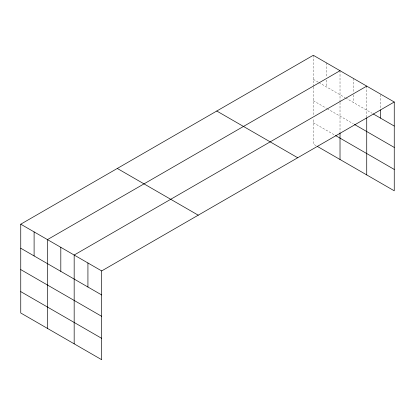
<?xml version="1.0" encoding="UTF-8"?>
<svg xmlns="http://www.w3.org/2000/svg" width="415" height="415" viewBox="0 0 415 415"><rect width="100%" height="100%" fill="white"/><g stroke="black" fill="none" stroke-linecap="round" stroke-linejoin="round"><path stroke-width="0.31" stroke-dasharray="2.08 1.56" d="M313.315 79.322L318.321 82.212M318.876 82.533L345.031 97.634M345.586 97.956L372.234 113.342M313.315 100.689L326.667 108.403M327.222 108.725L353.378 123.82M313.315 122.71L335.014 135.238M316.095 145.686L313.315 144.078L313.315 118.176M380.493 94.703L380.493 109.249M366.73 86.123L366.73 117.284M353.378 78.414L353.378 92.332M353.378 94.864L353.378 102.453M340.02 70.706L340.02 101.867M340.02 102.51L340.02 132.302M326.667 62.992L326.667 77.543M326.667 80.074L326.667 87.031M313.315 55.283L313.315 86.445M313.315 87.093L313.315 115.583"/><path stroke-width="0.62" d="M20.75 224.193L101.685 270.922L101.685 359.717L20.75 312.988L20.75 224.193L313.315 55.283L394.25 102.012L394.25 190.807L317.21 146.329M340.02 70.706L47.46 239.616L47.46 328.41M366.73 86.123L74.171 255.033L74.171 343.827M101.685 270.922L394.25 102.012M373.334 113.975L394.25 126.051M354.488 124.464L394.25 147.418M335.569 135.56L394.25 169.434M216.765 111.023L297.705 157.752M117.295 168.454L198.235 215.183M20.75 248.232L101.685 294.961M20.75 269.6L101.685 316.329M20.75 291.615L101.685 338.344M380.493 109.882L380.493 118.104M366.73 117.933L366.73 174.917M340.02 132.95L340.02 159.5M87.928 262.98L87.928 287.014M60.813 247.324L60.813 271.363M34.103 231.902L34.103 255.941"/></g></svg>
